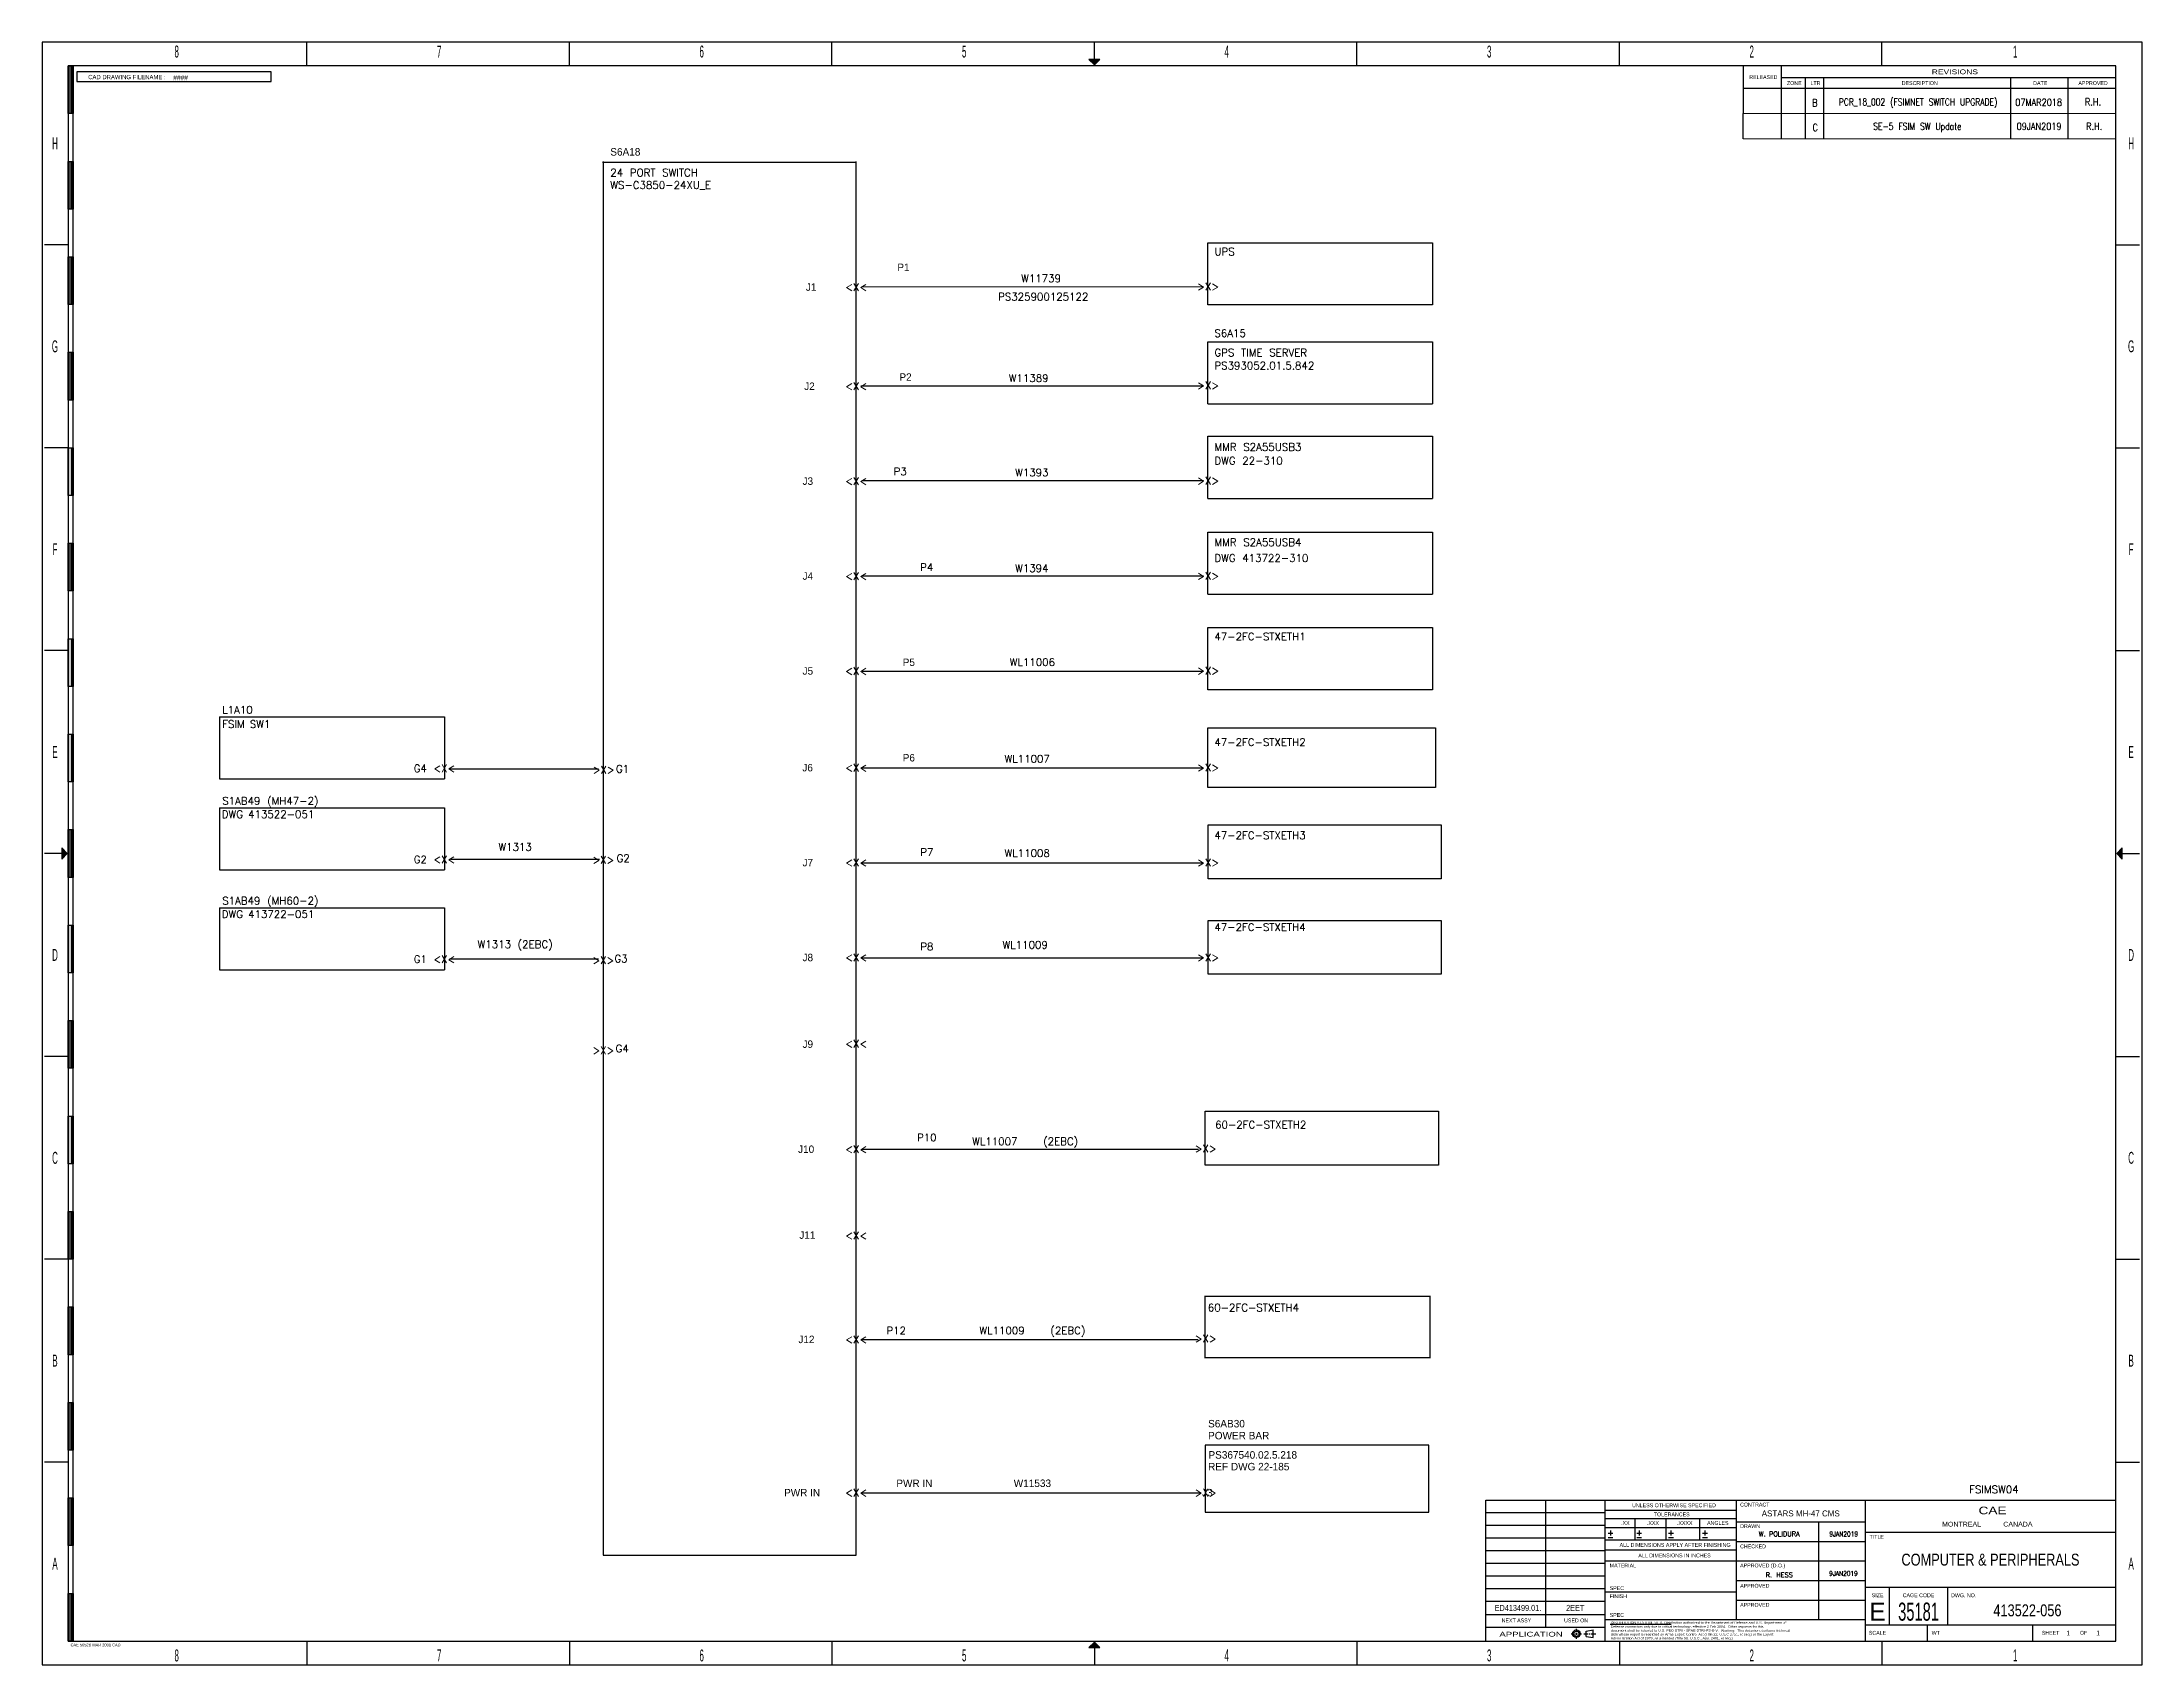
# Model space of a CAD drawing. Header units: inches. Extents: x -0.6 to 43.4, y -0.5 to 33.5.
import ezdxf
from ezdxf.enums import TextEntityAlignment as Align

# ---------------------------------------------------------------- set-up
doc = ezdxf.new("R2010")
doc.units = ezdxf.units.IN
doc.header["$MEASUREMENT"] = 0
for name, color, linetype in [('1', 7, 'Continuous'), ('35', 7, 'Continuous'), ('Title', 6, 'Continuous')]:
    doc.layers.add(name, color=color, linetype=linetype)
doc.styles.add('dgn000', font='dgn000.shx')
doc.styles.add('dgn001', font='dgn001.shx')
doc.styles.add('dgn003', font='dgn003.shx')
doc.styles.add('dgn050', font='dgn050.shx')
doc.styles.add('dgn175', font='dgn175.shx')
doc.styles.get("Standard").update_dxf_attribs({"font": 'txt.shx'})
doc.styles.add('Style-simplex', font='simplex.shx')
doc.styles.add('Style-txt', font='txt.shx')

# ---------------------------------------------------------------- blocks, each defined once
blk = doc.blocks.new('EFORM-W900KK-13-D-0003-0001')
at = {"layer": 'Title'}
for points in [[(21.5, 33.02), (21.384, 33.136), (21.616, 33.136)], [(-0.136, 16.384), (-0.136, 16.616), (-0.02, 16.5)], [(43.036, 16.384), (42.92, 16.5), (43.036, 16.616)], [(21.384, -0.136), (21.5, -0.02), (21.616, -0.136)]]:
    blk.add_hatch(color=256, dxfattribs=at).paths.add_polyline_path(points)
at = {"layer": 'Title', "extrusion": (0, 0, -1)}
for points in [[(-0.1, 32), (-0.1, 33), (0, 33), (0, 32)], [(-0.1, 30), (-0.1, 31), (0, 31), (0, 30)], [(-0.1, 28), (-0.1, 29), (0, 29), (0, 28)], [(-0.1, 26), (-0.1, 27), (0, 27), (0, 26)], [(-0.1, 24), (-0.1, 25), (0, 25), (0, 24)], [(-0.1, 22), (-0.1, 23), (0, 23), (0, 22)], [(-0.1, 20), (-0.1, 21), (0, 21), (0, 20)], [(-0.1, 18), (-0.1, 19), (0, 19), (0, 18)], [(-0.1, 16), (-0.1, 17), (0, 17), (0, 16)], [(-0.1, 14), (-0.1, 15), (0, 15), (0, 14)], [(-0.1, 12), (-0.1, 13), (0, 13), (0, 12)], [(-0.1, 10), (-0.1, 11), (0, 11), (0, 10)], [(-0.1, 8), (-0.1, 9), (0, 9), (0, 8)], [(-0.1, 6), (-0.1, 7), (0, 7), (0, 6)], [(-0.1, 4), (-0.1, 5), (0, 5), (0, 4)], [(-0.1, 2), (-0.1, 3), (0, 3), (0, 2)], [(-0.1, 0), (-0.1, 1), (0, 1), (0, 0)]]:
    blk.add_hatch(color=256, dxfattribs=at).paths.add_polyline_path(points)
at = {"layer": 'Title'}
for p, q in [((5, 33), (5, 33.5)), ((10.5, 33), (10.5, 33.5)), ((16, 33), (16, 33.5)), ((21.5, 33.136), (21.5, 33.5)), ((27, 33), (27, 33.5)), ((32.5, 33), (32.5, 33.5)), ((38, 33), (38, 33.5)), ((0.033, 33), (0.033, 32)), ((0.067, 33), (0.067, 32)), ((0.1, 0), (0.1, 33)), ((35.096, 33), (35.096, 32)), ((35.9, 32), (35.9, 33)), ((42.9, 32.749), (35.9, 32.749)), ((36.398, 32), (36.398, 32.749)), ((36.787, 32), (36.787, 32.749)), ((40.702, 32), (40.702, 32.749)), ((41.903, 32), (41.903, 32.749)), ((35.096, 32.531), (42.9, 32.531)), ((0.033, 31), (0.033, 30)), ((0.067, 31), (0.067, 30)), ((0, 29.25), (-0.5, 29.25)), ((42.9, 29.25), (43.4, 29.25)), ((43.02, 29.25), (43.4, 29.25)), ((0.033, 29), (0.033, 28)), ((0.067, 29), (0.067, 28)), ((0.033, 27), (0.033, 26)), ((0.067, 27), (0.067, 26)), ((0, 25), (-0.5, 25)), ((0.067, 25), (0.067, 24)), ((0.1, 25), (0.1, 24)), ((42.9, 25), (43.4, 25)), ((0.033, 23), (0.033, 22)), ((0.067, 23), (0.067, 22)), ((0, 20.75), (-0.5, 20.75)), ((0.067, 21), (0.067, 20)), ((0.1, 21), (0.1, 20)), ((42.9, 20.75), (43.4, 20.75)), ((0.067, 19), (0.067, 18)), ((0.1, 19), (0.1, 18)), ((0.033, 17), (0.033, 16)), ((0.067, 17), (0.067, 16)), ((-0.136, 16.5), (-0.5, 16.5)), ((43.036, 16.5), (43.4, 16.5)), ((0.067, 15), (0.067, 14)), ((0.1, 15), (0.1, 14)), ((0.033, 13), (0.033, 12)), ((0.067, 13), (0.067, 12)), ((0, 12.25), (-0.5, 12.25)), ((42.9, 12.25), (43.4, 12.25)), ((0.067, 11), (0.067, 10)), ((0.1, 11), (0.1, 10)), ((0.033, 9), (0.033, 8)), ((0.067, 9), (0.067, 8)), ((0, 8), (-0.5, 8)), ((42.9, 8), (43.4, 8)), ((0.033, 7), (0.033, 6)), ((0.067, 7), (0.067, 6)), ((0.033, 5), (0.033, 4)), ((0.067, 5), (0.067, 4)), ((0, 3.75), (-0.5, 3.75)), ((42.9, 3.75), (43.4, 3.75)), ((0.033, 3), (0.033, 2)), ((0.067, 3), (0.067, 2)), ((32.2, 2.685), (29.7, 2.685)), ((30.95, 2.95), (30.95, 0.291)), ((32.2, 0), (32.2, 2.95)), ((32.2, 2.74), (34.955, 2.74)), ((34.955, 0.45), (34.955, 2.95)), ((37.656, 0), (37.656, 2.95)), ((32.2, 2.42), (29.7, 2.42)), ((32.2, 2.57), (34.955, 2.57)), ((32.2, 2.38), (34.955, 2.38)), ((32.265, 2.264), (32.365, 2.264)), ((32.315, 2.314), (32.315, 2.214)), ((32.821, 2.57), (32.821, 2.12)), ((32.866, 2.264), (32.966, 2.264)), ((32.916, 2.314), (32.916, 2.214)), ((33.476, 2.57), (33.476, 2.12)), ((33.531, 2.264), (33.631, 2.264)), ((33.581, 2.314), (33.581, 2.214)), ((34.178, 2.57), (34.178, 2.12)), ((34.243, 2.264), (34.343, 2.264)), ((34.293, 2.314), (34.293, 2.214)), ((34.955, 2.5), (37.656, 2.5)), ((36.671, 2.5), (36.671, 0.45)), ((37.656, 2.28), (42.9, 2.28)), ((32.2, 2.155), (29.7, 2.155)), ((32.2, 1.891), (29.7, 1.891)), ((32.2, 2.12), (34.955, 2.12)), ((32.2, 1.91), (34.955, 1.91)), ((32.365, 2.164), (32.265, 2.164)), ((32.966, 2.164), (32.866, 2.164)), ((33.631, 2.164), (33.531, 2.164)), ((34.343, 2.164), (34.243, 2.164)), ((34.955, 2.09), (37.656, 2.09)), ((32.2, 1.626), (29.7, 1.626)), ((32.2, 1.361), (29.7, 1.361)), ((32.2, 1.68), (37.656, 1.68)), ((0.033, 1), (0.033, 0)), ((0.067, 1), (0.067, 0)), ((32.2, 1.096), (29.7, 1.096)), ((32.2, 1.03), (34.955, 1.03)), ((34.955, 1.27), (37.656, 1.27)), ((37.656, 1.13), (42.9, 1.13)), ((38.161, 0.34), (38.161, 1.13)), ((39.374, 1.13), (39.374, 0.34)), ((32.2, 0.831), (29.7, 0.831)), ((29.7, 0.561), (32.2, 0.561)), ((32.2, 0.45), (37.656, 0.45)), ((34.955, 0.86), (37.656, 0.86)), ((5, 0), (5, -0.5)), ((10.5, 0), (10.5, -0.5)), ((16, 0), (16, -0.5)), ((27, 0), (27, -0.5)), ((29.7, 0.291), (32.2, 0.291)), ((31.493, 0.154), (31.555, 0.154)), ((31.577, 0.154), (31.62, 0.154)), ((31.599, 0.198), (31.599, 0.26)), ((31.599, 0.132), (31.599, 0.176)), ((31.599, 0.048), (31.599, 0.111)), ((31.642, 0.154), (31.704, 0.154)), ((31.754, 0.154), (31.839, 0.154)), ((31.805, 0.208), (31.952, 0.234)), ((31.805, 0.1), (31.805, 0.208)), ((31.805, 0.1), (31.952, 0.074)), ((31.863, 0.154), (31.887, 0.154)), ((31.91, 0.154), (32.007, 0.154)), ((31.952, 0.074), (31.952, 0.234)), ((32.306, 0.353), (33.584, 0.353)), ((32.5, 0), (32.5, -0.5)), ((37.656, 0.34), (42.9, 0.34)), ((38, 0), (38, -0.5)), ((38.957, 0), (38.957, 0.34)), ((41.156, 0.34), (41.156, 0)), ((21.5, -0.136), (21.5, -0.5))]:
    blk.add_line(p, q, dxfattribs=at)
at = {"layer": 'Title', "flags": 128}
for points in [[(-0.55, -0.5), (43.45, -0.5), (43.45, 33.5), (-0.55, 33.5), (-0.55, -0.5)], [(21.5, 33.02), (21.616, 33.136), (21.384, 33.136), (21.5, 33.02)], [(0, 0), (42.9, 0), (42.9, 33), (0, 33), (0, 0)], [(0, 33), (0.1, 33), (0.1, 32), (0, 32), (0, 33)], [(0.183, 32.675), (4.25, 32.675), (4.25, 32.875), (0.183, 32.875), (0.183, 32.675)], [(0, 31), (0.1, 31), (0.1, 30), (0, 30), (0, 31)], [(0, 29), (0.1, 29), (0.1, 28), (0, 28), (0, 29)], [(0, 27), (0.1, 27), (0.1, 26), (0, 26), (0, 27)], [(0, 25), (0.1, 25), (0.1, 24), (0, 24), (0, 25)], [(0, 23), (0.1, 23), (0.1, 22), (0, 22), (0, 23)], [(0, 21), (0.1, 21), (0.1, 20), (0, 20), (0, 21)], [(0, 19), (0.1, 19), (0.1, 18), (0, 18), (0, 19)], [(0, 17), (0.1, 17), (0.1, 16), (0, 16), (0, 17)], [(-0.02, 16.5), (-0.136, 16.616), (-0.136, 16.384), (-0.02, 16.5)], [(42.92, 16.5), (43.036, 16.384), (43.036, 16.616), (42.92, 16.5)], [(0, 15), (0.1, 15), (0.1, 14), (0, 14), (0, 15)], [(0, 13), (0.1, 13), (0.1, 12), (0, 12), (0, 13)], [(0, 11), (0.1, 11), (0.1, 10), (0, 10), (0, 11)], [(0, 9), (0.1, 9), (0.1, 8), (0, 8), (0, 9)], [(0, 7), (0.1, 7), (0.1, 6), (0, 6), (0, 7)], [(0, 5), (0.1, 5), (0.1, 4), (0, 4), (0, 5)], [(0, 3), (0.1, 3), (0.1, 2), (0, 2), (0, 3)], [(29.7, 0), (29.7, 2.95), (42.9, 2.95)], [(0, 1), (0.1, 1), (0.1, 0), (0, 0), (0, 1)], [(21.5, -0.02), (21.384, -0.136), (21.616, -0.136), (21.5, -0.02)]]:
    blk.add_lwpolyline(points, dxfattribs=at)
at = {"layer": 'Title'}
for radius in [0.0802, 0.0541]:
    blk.add_circle((31.599, 0.154), radius, dxfattribs=at)
at = {"layer": '1', "insert": (2.2, 32.7), "char_height": 0.1, "attachment_point": 7, "style": 'dgn003'}
blk.add_mtext('####', dxfattribs=at)
at = {"layer": 'Title'}
for s, height, style, width, p in [('8', 0.25, 'dgn000', 0.500016, (2.272, 33.3)), ('7', 0.25, 'dgn000', 0.500016, (7.772, 33.3)), ('6', 0.25, 'dgn000', 0.500016, (13.272, 33.3)), ('5', 0.25, 'dgn000', 0.500016, (18.772, 33.3)), ('4', 0.25, 'dgn000', 0.500016, (24.272, 33.3)), ('3', 0.25, 'dgn000', 0.500016, (29.772, 33.3)), ('2', 0.25, 'dgn000', 0.500016, (35.272, 33.3)), ('1', 0.25, 'dgn000', 0.500016, (40.793, 33.3)), ('RELEASED', 0.08, 'dgn000', 1.000008, (35.516, 32.765)), ('ZONE', 0.08, 'dgn000', 0.999992, (36.165, 32.64)), ('REVISIONS', 0.1, 'dgn000', 1.331087, (39.529, 32.875)), ('DATE', 0.08, 'dgn000', 0.999992, (41.318, 32.64)), ('H', 0.25, 'dgn000', 0.500016, (-0.278, 31.375)), ('H', 0.25, 'dgn000', 0.500016, (43.222, 31.375)), ('G', 0.25, 'dgn000', 0.500016, (-0.278, 27.125)), ('G', 0.25, 'dgn000', 0.500016, (43.222, 27.125)), ('F', 0.25, 'dgn000', 0.500016, (-0.278, 22.875)), ('F', 0.25, 'dgn000', 0.500016, (43.222, 22.875)), ('E', 0.25, 'dgn000', 0.500016, (-0.278, 18.625)), ('E', 0.25, 'dgn000', 0.500016, (43.222, 18.625)), ('E', 0.25, 'dgn000', 0.500016, (43.222, 18.625)), ('D', 0.25, 'dgn000', 0.500016, (-0.278, 14.375)), ('D', 0.25, 'dgn000', 0.500016, (43.222, 14.375)), ('C', 0.25, 'dgn000', 0.500016, (-0.278, 10.125)), ('C', 0.25, 'dgn000', 0.500016, (43.222, 10.125)), ('B', 0.25, 'dgn000', 0.500016, (-0.278, 5.875)), ('B', 0.25, 'dgn000', 0.500016, (43.222, 5.875)), ('CAE', 0.16, 'dgn000', 1.330983, (40.318, 2.737)), ('MONTREAL', 0.1, 'dgn000', 1.099996, (39.67, 2.45)), ('CANADA', 0.1, 'dgn000', 1.09999, (40.85, 2.45)), ('ALL DIMENSIONS APPLY AFTER FINISHING', 0.08, 'dgn000', 0.874997, (33.667, 2.015)), ('A', 0.25, 'dgn000', 0.500016, (-0.278, 1.625)), ('A', 0.25, 'dgn000', 0.500016, (43.222, 1.625)), ('35181', 0.38, 'dgn001', 0.605262, (38.768, 0.618)), ('APPLICATION', 0.1, 'dgn000', 1.5, (30.649, 0.145)), ('8', 0.25, 'dgn000', 0.500016, (2.272, -0.3)), ('7', 0.25, 'dgn000', 0.500016, (7.772, -0.3)), ('6', 0.25, 'dgn000', 0.500016, (13.272, -0.3)), ('5', 0.25, 'dgn000', 0.500016, (18.772, -0.3)), ('4', 0.25, 'dgn000', 0.500016, (24.272, -0.3)), ('3', 0.25, 'dgn000', 0.500016, (29.772, -0.3)), ('2', 0.25, 'dgn000', 0.500016, (35.272, -0.3)), ('1', 0.25, 'dgn000', 0.500016, (40.793, -0.3))]:
    blk.add_text(s, height=height, dxfattribs=dict(at, style=style, width=width)).set_placement(p, align=Align.MIDDLE_CENTER)
for s, height, style, p in [('CAD DRAWING FILENAME :', 0.09, 'dgn000', (1.229, 32.766)), ('LTR', 0.08, 'dgn000', (36.608, 32.64)), ('DESCRIPTION', 0.08, 'dgn000', (38.793, 32.64)), ('APPROVED', 0.08, 'dgn000', (42.424, 32.64)), ('UNLESS OTHERWISE SPECIFIED', 0.08, 'dgn000', (33.644, 2.845)), ('TOLERANCES', 0.08, 'dgn000', (33.597, 2.655)), ('.XX', 0.08, 'dgn000', (32.625, 2.475)), ('.XXX', 0.08, 'dgn000', (33.203, 2.475)), ('.XXXX', 0.08, 'dgn000', (33.869, 2.475)), ('ANGLES', 0.08, 'dgn000', (34.562, 2.475)), ('D71-E001', 0.0001, 'dgn175', (35.031, 2.45)), ('ALL DIMENSIONS IN INCHES', 0.08, 'dgn000', (33.655, 1.795)), ('NEXT ASSY', 0.08, 'dgn000', (30.343, 0.434)), ('USED ON', 0.08, 'dgn000', (31.593, 0.434)), ('E', 0.38, 'dgn001', (37.909, 0.618))]:
    blk.add_text(s, height=height, dxfattribs=dict(at, style=style)).set_placement(p, align=Align.MIDDLE_CENTER)
at = {"layer": 'Title', "style": 'dgn000'}
for s, height, width, p in [('CONTRACT', 0.08, 1.000008, (35.03, 2.9)), ('CHECKED', 0.08, 1.000008, (35.03, 2.025)), ('MATERIAL', 0.08, 1.000008, (32.297, 1.625)), ('SPEC', 0.08, 1.000008, (32.297, 1.15)), ('FINISH', 0.08, 1.000008, (32.297, 0.981)), ('SPEC', 0.08, 1.000008, (32.297, 0.587)), ('Administration Act of 1979, as amended (Title 50, U.S.C., App. 2401, et seq.)', 0.0476, 1.176471, (32.32, 0.084)), ('document shall be referred to U.S. PEO STRI - SFAE-STRI-PS-E-V.  Warning:  This document contains technical', 0.0476, 1.176471, (32.32, 0.247)), ('data whose export is restricted by Arms-Export Control Act (Title 22, U.S.C 2751, et seq.) or the Export', 0.0476, 1.176471, (32.32, 0.165)), ('DISTRIBUTION STATEMENT D. Distribution authorized to the Department of Defense and U.S. Department of', 0.0476, 1.176471, (32.32, 0.41)), ('Defense contractors only due to critical technology, effective 2 Feb 2004.  Other requests for this', 0.0476, 1.176471, (32.32, 0.328))]:
    blk.add_text(s, height=height, dxfattribs=dict(at, width=width)).set_placement(p, align=Align.TOP_LEFT)
for s, height, p in [('DRAWN', 0.08, (35.03, 2.45)), ('TITLE', 0.08, (37.741, 2.225)), ('APPROVED (D.O.)', 0.08, (35.03, 1.625)), ('APPROVED', 0.08, (35.03, 1.2)), ('DWG. NO.', 0.08, (39.45, 1)), ('APPROVED', 0.08, (35.03, 0.8)), ('CAE 5652B MAR 2001 CAD', 0.06, (0.049, -0.05))]:
    blk.add_text(s, height=height, dxfattribs=at).set_placement(p, align=Align.TOP_LEFT)
at = {"layer": 'Title', "style": 'dgn000', "width": 1.000008}
blk.add_text('SIZE', height=0.08, dxfattribs=at).set_placement((37.909, 1), align=Align.TOP_CENTER)
at = {"layer": 'Title', "style": 'dgn000'}
blk.add_text('CAGE CODE', height=0.08, dxfattribs=at).set_placement((38.768, 1), align=Align.TOP_CENTER)
for s, width, p in [('SCALE', 1.000008, (37.727, 0.175)), ('WT', 1.000015, (39.044, 0.175)), ('SHEET', 1.000008, (41.35, 0.175)), ('OF', 1.000015, (42.149, 0.175))]:
    blk.add_text(s, height=0.08, dxfattribs=dict(at, width=width)).set_placement(p, align=Align.MIDDLE_LEFT)
blk = doc.blocks.new('EFORM-Default')
at = {"layer": 'Title'}
blk.add_blockref('EFORM-W900KK-13-D-0003-0001', (0, 0), dxfattribs=at)

msp = doc.modelspace()

# ---------------------------------------------------------------- linework, layer by layer
at = {"lineweight": 0}
for p, q in [((35.096, 32), (42.9, 32)), ((35.096, 31.469), (42.9, 31.469))]:
    msp.add_line(p, q, dxfattribs=at)
for p, q in [((16.491, 30.974), (11.191, 30.974)), ((11.21, 31), (11.21, 1.8)), ((16.51, 1.8), (16.51, 31)), ((23.879, 29.295), (28.586, 29.295)), ((23.879, 27.995), (23.879, 29.295)), ((28.586, 29.295), (28.586, 27.995)), ((28.586, 27.995), (23.879, 27.995)), ((23.879, 27.218), (28.586, 27.218)), ((23.879, 25.918), (23.879, 27.218)), ((28.586, 27.218), (28.586, 25.918)), ((23.879, 25.24, -0.002), (28.586, 25.24, -0.002)), ((23.879, 23.94, -0.002), (23.879, 25.24, -0.002)), ((28.586, 25.24, -0.002), (28.586, 23.94, -0.002)), ((23.879, 23.234, -0.002), (28.586, 23.234, -0.002)), ((23.879, 21.934, -0.002), (23.879, 23.234, -0.002)), ((28.586, 23.234, -0.002), (28.586, 21.934, -0.002)), ((23.879, 21.231), (28.586, 21.231)), ((23.879, 19.931), (23.879, 21.231)), ((28.586, 21.231), (28.586, 19.931)), ((16.634, 20.322), (23.784, 20.322)), ((28.586, 19.931), (23.879, 19.931)), ((7.88, 19.362, -0.002), (7.88, 18.062, -0.002)), ((3.172, 18.062, -0.002), (7.88, 18.062, -0.002)), ((16.626, 18.296), (23.781, 18.296)), ((7.88, 17.455, -0.002), (7.88, 16.155, -0.002)), ((16.617, 16.305), (23.774, 16.305)), ((16.668, 16.305), (23.723, 16.305)), ((3.172, 16.155, -0.002), (7.88, 16.155, -0.002)), ((7.88, 15.363, -0.002), (7.88, 14.063, -0.002)), ((16.622, 14.316), (23.761, 14.316)), ((3.172, 14.063, -0.002), (7.88, 14.063, -0.002)), ((16.623, 10.308), (23.678, 10.308)), ((23.821, 7.228), (28.529, 7.228)), ((23.823, 5.931), (23.823, 7.231)), ((28.526, 7.231), (28.526, 5.931)), ((16.621, 6.321), (23.675, 6.321)), ((28.529, 5.933), (23.821, 5.933)), ((23.823, 4.105), (23.823, 2.705)), ((28.51, 4.105), (23.823, 4.105)), ((28.51, 2.705), (28.51, 4.105)), ((16.617, 3.105), (23.723, 3.105)), ((23.823, 2.705), (28.51, 2.705)), ((11.21, 1.8), (16.51, 1.8))]:
    msp.add_line(p, q)
at = {"layer": '35'}
for p, q in [((35.096, 31.469), (35.096, 32)), ((35.9, 31.469), (35.9, 32)), ((36.398, 31.469), (36.398, 32)), ((36.787, 31.469), (36.787, 32)), ((40.702, 31.469), (40.702, 32)), ((41.903, 31.469), (41.903, 32)), ((23.782, 28.369), (16.619, 28.367)), ((23.785, 26.291), (16.603, 26.291)), ((23.879, 25.918), (28.586, 25.918)), ((23.784, 24.304, -0.002), (16.637, 24.304, -0.002)), ((23.879, 23.94, -0.002), (28.586, 23.94, -0.002)), ((23.784, 22.308, -0.002), (16.625, 22.308, -0.002)), ((23.879, 21.934, -0.002), (28.586, 21.934, -0.002)), ((3.172, 19.362, -0.002), (7.88, 19.362, -0.002)), ((3.172, 19.362, -0.002), (3.172, 18.062, -0.002)), ((11.113, 18.269, -0.002), (7.992, 18.269, -0.002)), ((3.172, 17.455, -0.002), (7.88, 17.455, -0.002)), ((3.172, 17.455, -0.002), (3.172, 16.155, -0.002)), ((11.128, 16.377, -0.002), (8.007, 16.377, -0.002)), ((3.172, 15.363, -0.002), (7.88, 15.363, -0.002)), ((3.172, 15.363, -0.002), (3.172, 14.063, -0.002)), ((11.108, 14.288, -0.002), (7.987, 14.288, -0.002))]:
    msp.add_line(p, q, dxfattribs=at)
for points in [[(23.879, 19.134), (28.648, 19.134), (28.648, 17.885), (23.879, 17.885)], [(23.881, 17.097), (28.766, 17.097), (28.766, 15.967), (23.881, 15.967)], [(23.881, 17.097), (28.766, 17.097), (28.766, 15.967), (23.881, 15.967)], [(23.881, 17.097), (28.766, 17.097), (28.766, 15.967), (23.881, 15.967)], [(23.881, 15.099), (28.766, 15.099), (28.766, 13.969), (23.881, 13.969)], [(23.823, 11.104), (28.708, 11.104), (28.708, 9.974), (23.823, 9.974)]]:
    msp.add_3dface(points, dxfattribs=at)

# ---------------------------------------------------------------- block references
at = {"layer": 'Title'}
msp.add_blockref('EFORM-Default', (0, 0), dxfattribs=at)

# ---------------------------------------------------------------- texts
at = {"lineweight": 0, "width": 0.790062}
msp.add_text('PCR_18_002 (FSIMNET SWITCH UPGRADE)', height=0.14724, rotation=360, dxfattribs=at).set_placement((38.759, 32.245), align=Align.MIDDLE_CENTER)
at = {"lineweight": 0, "width": 0.833333}
for s, p in [('07MAR2018', (41.285, 32.237)), ('R.H.', (42.423, 32.245)), ('R.H.', (42.448, 31.735))]:
    msp.add_text(s, height=0.15, dxfattribs=at).set_placement(p, align=Align.MIDDLE_CENTER)
at = {"lineweight": 0, "style": 'Style-txt', "width": 0.790062}
msp.add_text('SE-5 FSIM SW Update', height=0.14724, rotation=360, dxfattribs=at).set_placement((38.742, 31.735), align=Align.MIDDLE_CENTER)
at = {"lineweight": 0, "style": 'Style-txt', "width": 0.833333}
msp.add_text('09JAN2019', height=0.15, dxfattribs=at).set_placement((41.294, 31.735), align=Align.MIDDLE_CENTER)
for s, style, p in [('S6A18', 'dgn050', (11.357, 31.277)), ('DWG 413722-310', 'Style-txt', (24.015, 22.768)), ('FSIM SW1            ', 'Style-simplex', (3.226, 19.29, -0.002)), ('47-2FC-STXETH2       ', 'Style-txt', (24.015, 18.91)), ('DWG 413522-051', 'Style-simplex', (3.217, 17.4, -0.002)), ('47-2FC-STXETH3      ', 'Style-txt', (24.015, 16.959)), ('47-2FC-STXETH3      ', 'Style-txt', (24.015, 16.959)), ('DWG 413722-051', 'Style-simplex', (3.217, 15.308, -0.002)), ('47-2FC-STXETH4', 'Style-txt', (24.015, 15.036)), ('60-2FC-STXETH2        ', 'Style-txt', (24.029, 10.897)), ('60-2FC-STXETH4', 'Style-txt', (23.877, 7.065)), ('S6AB30                        ', 'dgn050', (23.882, 4.634)), ('S6AB30                        ', 'dgn050', (23.882, 4.634)), ('POWER BAR                     ', 'dgn050', (23.882, 4.384)), ('PS367540.02.5.218             ', 'dgn050', (23.89, 3.98)), ('REF DWG 22-185                ', 'dgn050', (23.882, 3.734))]:
    msp.add_text(s, height=0.157, dxfattribs=dict(style=style)).set_placement(p, align=Align.TOP_LEFT)
for s, p in [('24 PORT SWITCH      ', (11.357, 30.842)), ('WS-C3850-24XU_E           ', (11.357, 30.582)), ('UPS            ', (24.015, 29.187)), ('S6A15         ', (24.015, 27.477)), ('GPS TIME SERVER    ', (24.015, 27.072)), ('PS393052.01.5.842        ', (24.015, 26.799)), ('MMR S2A55USB3 ', (24.015, 25.094, -0.002)), ('DWG 22-310', (24.015, 24.807, -0.002)), ('MMR S2A55USB4', (24.015, 23.098)), ('47-2FC-STXETH1             ', (24.015, 21.123)), ('L1A10', (3.226, 19.588, -0.002)), ('S1AB49 (MH47-2)', (3.226, 17.681, -0.002)), ('S1AB49 (MH60-2)', (3.226, 15.589, -0.002))]:
    msp.add_text(s, height=0.157).set_placement(p, align=Align.TOP_LEFT)
for s, height, style, p in [('P1             ', 0.156, 'dgn003', (17.876, 28.78)), ('             J1', 0.156, 'dgn003', (15.188, 28.366)), ('>X>', 0.156, 'Style-simplex', (23.883, 28.378)), ('P2             ', 0.156, 'dgn003', (17.92, 26.481)), ('             J2', 0.156, 'dgn003', (15.154, 26.289)), ('>X>', 0.156, 'Style-simplex', (23.883, 26.307)), ('             J3', 0.156, 'dgn003', (15.119, 24.301)), ('>X>', 0.156, 'Style-simplex', (23.883, 24.311)), ('             J4', 0.156, 'dgn003', (15.119, 22.312)), ('>X>', 0.156, 'Style-simplex', (23.883, 22.316)), ('             J5', 0.156, 'dgn003', (15.119, 20.324)), ('P5             ', 0.156, 'dgn003', (17.989, 20.506)), ('>X>', 0.156, 'Style-simplex', (23.883, 20.331)), ('P6             ', 0.156, 'dgn003', (17.989, 18.506)), ('P6             ', 0.156, 'dgn003', (17.989, 18.506)), ('             J6', 0.156, 'dgn003', (15.115, 18.298)), ('>X>', 0.156, 'Style-simplex', (23.883, 18.301)), ('G2', 0.156, 'Style-simplex', (11.628, 16.399)), ('             J7', 0.156, 'dgn003', (15.119, 16.31)), ('P7', 0.156, 'Style-simplex', (17.989, 16.528)), ('>X>', 0.156, 'Style-simplex', (23.883, 16.312)), ('P8', 0.156, 'Style-simplex', (17.989, 14.55)), ('P8', 0.156, 'Style-simplex', (17.989, 14.55)), ('G3', 0.156, 'Style-simplex', (11.582, 14.297)), ('             J8', 0.156, 'dgn003', (15.119, 14.322)), ('>X>', 0.156, 'Style-simplex', (23.883, 14.323)), ('G4', 0.156, 'Style-simplex', (11.607, 12.414)), ('             J9', 0.156, 'dgn003', (15.119, 12.506)), ('             J9', 0.156, 'dgn003', (15.119, 12.506)), ('            J10', 0.156, 'dgn003', (15.113, 10.305)), ('>X>', 0.156, 'Style-simplex', (23.83, 10.32)), ('            J11', 0.156, 'dgn003', (15.138, 8.506)), ('WL11009   (2EBC)', 0.157, 'Style-txt', (20.201, 6.507)), ('            J12', 0.156, 'dgn003', (15.119, 6.321)), ('P12            ', 0.156, 'Style-simplex', (17.989, 6.506)), ('>X>', 0.156, 'Style-simplex', (23.83, 6.339)), ('         PWR IN', 0.156, 'dgn003', (15.115, 3.111)), ('PWR IN         ', 0.156, 'dgn003', (17.989, 3.306)), ('W11533', 0.157, 'dgn050', (20.201, 3.307)), ('>X>', 0.156, 'Style-simplex', (23.83, 3.111)), ('J3             ', 0.156, 'dgn003', (24.244, 3.111))]:
    msp.add_text(s, height=height, dxfattribs=dict(style=style)).set_placement(p, align=Align.MIDDLE_CENTER)
for s, p in [('W11739', (20.382, 28.47)), ('PS325900125122', (20.428, 28.086)), ('W11389', (20.123, 26.38)), ('WL11007   (2EBC)', (20.05, 10.391))]:
    msp.add_text(s, height=0.157).set_placement(p, align=Align.CENTER)
for s, height, p in [('<X<', 0.156, (16.51, 28.366)), ('<X<', 0.156, (16.51, 26.289)), ('<X<', 0.156, (16.51, 24.301)), ('P3        ', 0.156, (17.987, 24.503, -0.002)), ('P4', 0.156, (17.987, 22.497, -0.002)), ('<X<', 0.156, (16.51, 22.312)), ('<X<', 0.156, (16.51, 20.324)), ('WL11006', 0.157, (20.201, 20.507)), ('G4 <X<', 0.156, (7.673, 18.283, -0.002)), ('G1', 0.156, (11.614, 18.271)), ('<X<', 0.156, (16.51, 18.298)), ('G2 <X<', 0.156, (7.673, 16.376, -0.002)), ('<X<', 0.156, (16.51, 16.31)), ('G1 <X<', 0.156, (7.673, 14.285, -0.002)), ('<X<', 0.156, (16.51, 14.322)), ('<X<', 0.156, (16.51, 12.515)), ('P10', 0.156, (17.989, 10.55)), ('<X<', 0.156, (16.51, 10.305)), ('<X<', 0.156, (16.51, 8.497)), ('<X<', 0.156, (16.51, 6.321)), ('<X<', 0.156, (16.51, 3.111))]:
    msp.add_text(s, height=height).set_placement(p, align=Align.MIDDLE_CENTER)
at = {"style": 'Style-txt'}
for s, p in [('W1393', (20.189, 24.402, -0.002)), ('W1394', (20.189, 22.397, -0.002)), ('WL11007', (20.092, 18.406)), ('WL11008', (20.092, 16.428)), ('WL11009', (20.05, 14.506)), ('WL11009', (20.05, 14.506)), ('WL11009', (20.05, 14.506)), ('WL11009', (20.05, 14.506))]:
    msp.add_text(s, height=0.157, dxfattribs=at).set_placement(p, align=Align.CENTER)
at = {"linetype": 'Continuous', "style": 'Style-simplex'}
msp.add_text('FSIMSW04', height=0.157, dxfattribs=at).set_placement((40.347, 3.1), align=Align.CENTER)
at = {"linetype": 'Continuous'}
for s, height, style, p in [('ASTARS MH-47 CMS', 0.125, 'dgn050', (36.3, 2.675)), ('W. POLIDURA', 0.1, 'Style-simplex', (35.85, 2.245)), ('1 ', 0.1, 'dgn050', (41.925, 0.17)), ('1 ', 0.1, 'dgn050', (42.55, 0.17))]:
    msp.add_text(s, height=height, dxfattribs=dict(at, style=style)).set_placement(p, align=Align.MIDDLE_CENTER)
for s, height, style, width, p in [('9JAN2019', 0.1, 'Style-simplex', 0.849999, (37.2, 2.245)), (' COMPUTER & PERIPHERALS ', 0.25, 'dgn050', 0.8, (40.275, 1.707)), ('9JAN2019', 0.1, 'Style-simplex', 0.849999, (37.195, 1.417)), ('ED413499.01.', 0.125, 'dgn050', 0.799998, (30.375, 0.696)), ('2EET', 0.125, 'dgn050', 0.799998, (31.575, 0.696)), ('   413522-056    ', 0.25, 'dgn050', 0.8, (41.087, 0.645))]:
    msp.add_text(s, height=height, dxfattribs=dict(at, style=style, width=width)).set_placement(p, align=Align.MIDDLE_CENTER)
msp.add_text('R. HESS', height=0.1, dxfattribs=at).set_placement((35.85, 1.387), align=Align.MIDDLE_CENTER)
at = {"lineweight": 0, "insert": (36.595, 32.226), "char_height": 0.15, "attachment_point": 5, "line_spacing_factor": 0.6}
msp.add_mtext('\\Fsimplex;\\H1x;\\W0.833333;B', dxfattribs=at)
at = {"lineweight": 0, "insert": (36.605, 31.71), "char_height": 0.15, "attachment_point": 5, "line_spacing_factor": 0.6, "style": 'Style-simplex'}
msp.add_mtext('\\H1x;\\W0.833333;C', dxfattribs=at)
at = {"char_height": 0.156, "attachment_point": 5, "line_spacing_factor": 0.6}
for insert in [(11.218, 18.254), (11.212, 16.365), (11.212, 14.264)]:
    msp.add_mtext('\\Fsimplex;>X>', dxfattribs=dict(at, insert=insert))
for s, insert, char_height, attachment_point, line_spacing_factor, style in [('W1313', (9.363, 16.558, -0.002), 0.157, 8, 0.8, 'Style-txt'), ('W1313 (2EBC)', (9.363, 14.467, -0.002), 0.157, 8, 0.8, 'Style-txt'), ('>X>', (11.212, 12.377), 0.156, 5, 0.6, 'Style-simplex')]:
    msp.add_mtext(s, dxfattribs=dict(insert=insert, char_height=char_height, attachment_point=attachment_point, line_spacing_factor=line_spacing_factor, style=style))

doc.saveas('drawing.dxf')
